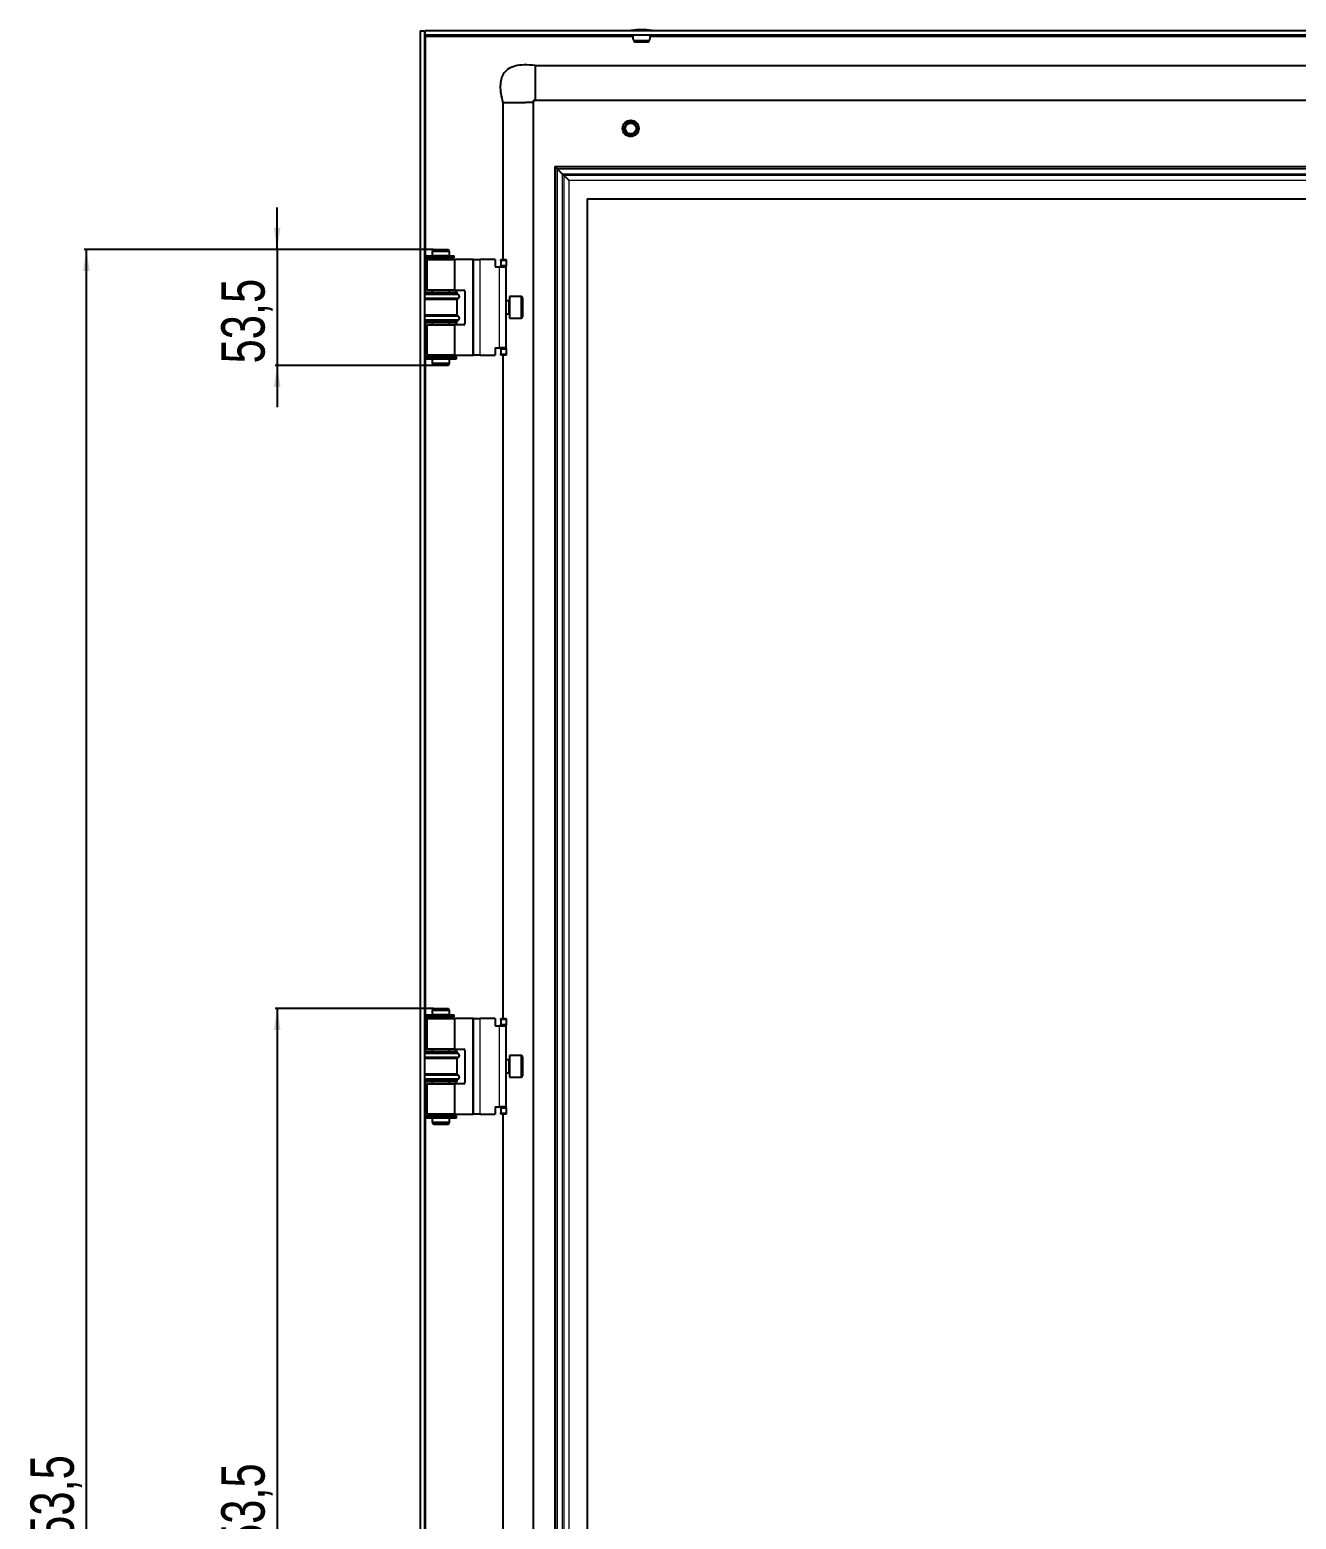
# Model space of a CAD drawing. Header units: millimetres. Extents: x -793 to 1819, y -785 to 978.
# Drawn here: x 651 to 1235, y 115 to 802 of the extents above; entities that cross this region are included whole.
import ezdxf

# ---------------------------------------------------------------- set-up
doc = ezdxf.new("R2010")
doc.units = ezdxf.units.MM
doc.layers.add('FORMAT', color=7, linetype='Continuous')
doc.styles.add('SLDTEXTSTYLE0', font='TXT', dxfattribs={"width": 0.75})
doc.dimstyles.new('SLDDIMSTYLE0', dxfattribs={"dimtxt": 20, "dimasz": 10, "dimexe": 0, "dimexo": 0.0625, "dimgap": 5, "dimtad": 2, "dimdec": 1, "dimrnd": 1e-09, "dimzin": 12, "dimdsep": 46, "dimtxsty": 'SLDTEXTSTYLE0', "dimsah": 1, "dimcen": 0.09, "dimadec": 0, "dimazin": 3, "dimtfac": 1, "dimtofl": 0, "dimtmove": 0, "dimatfit": 3, "dimfxl": 0, "dimfrac": 2, "dimtolj": 1, "dimtzin": 12, "dimarcsym": 0})
doc.dimstyles.new('SLDDIMSTYLE1', dxfattribs={"dimtxt": 20, "dimasz": 10, "dimexe": 0, "dimexo": 0.0625, "dimgap": 5, "dimtad": 2, "dimdec": 1, "dimrnd": 1e-09, "dimzin": 12, "dimdsep": 46, "dimtxsty": 'SLDTEXTSTYLE0', "dimsah": 1, "dimcen": 0.09, "dimadec": 0, "dimazin": 3, "dimtfac": 1, "dimtmove": 0, "dimatfit": 0, "dimfxl": 0, "dimfrac": 2, "dimtolj": 1, "dimtzin": 12, "dimarcsym": 0})

# ---------------------------------------------------------------- blocks, each defined once
blk = doc.blocks.new('_D_6')
at = {"layer": 'FORMAT'}
for p, q in [((837.55, 700.78), (676.48, 700.78)), ((677.48, -452.72), (677.48, 700.78)), ((837.55, -452.72), (676.48, -452.72))]:
    blk.add_line(p, q, dxfattribs=at)
for points in [[(677.48, 700.78), (675.94, 690.78), (679.02, 690.78)], [(677.48, -452.72), (679.02, -442.72), (675.94, -442.72)]]:
    blk.add_solid(points, dxfattribs=at)
at = {"layer": 'FORMAT', "insert": (651.7, 83.39), "char_height": 20, "attachment_point": 1, "rotation": 90, "style": 'SLDTEXTSTYLE0'}
blk.add_mtext('1153,5', dxfattribs=at)
blk = doc.blocks.new('_D_7')
at = {"layer": 'FORMAT'}
for p, q in [((765.48, 700.78), (765.48, 720.01)), ((837.55, 700.78), (764.48, 700.78)), ((765.48, 700.78), (765.48, 647.28)), ((837.55, 647.28), (764.48, 647.28)), ((765.48, 647.28), (765.48, 628.05))]:
    blk.add_line(p, q, dxfattribs=at)
for points in [[(765.48, 700.78), (767.02, 710.78), (763.94, 710.78)], [(765.48, 647.28), (763.94, 637.28), (767.02, 637.28)]]:
    blk.add_solid(points, dxfattribs=at)
at = {"layer": 'FORMAT', "insert": (739.7, 648.17), "char_height": 20, "attachment_point": 1, "rotation": 90, "style": 'SLDTEXTSTYLE0'}
blk.add_mtext('53,5', dxfattribs=at)
blk = doc.blocks.new('_D_10')
at = {"layer": 'FORMAT'}
for p, q in [((837.55, 350.78), (764.48, 350.78)), ((765.48, 350.78), (765.48, -102.72)), ((837.55, -102.72), (764.48, -102.72))]:
    blk.add_line(p, q, dxfattribs=at)
for points in [[(765.48, 350.78), (763.94, 340.78), (767.02, 340.78)], [(765.48, -102.72), (767.02, -92.72), (763.94, -92.72)]]:
    blk.add_solid(points, dxfattribs=at)
at = {"layer": 'FORMAT', "insert": (739.7, 90.78), "char_height": 20, "attachment_point": 1, "rotation": 90, "style": 'SLDTEXTSTYLE0'}
blk.add_mtext('453,5', dxfattribs=at)

msp = doc.modelspace()

# ---------------------------------------------------------------- linework, layer by layer
at = {"color": 7, "linetype": 'Continuous', "lineweight": 25}
for p, q in [((831.48, 801.53), (831.48, -553.47)), ((831.48, 801.53), (833.48, 801.53)), ((833.48, 801.53), (833.48, -553.47)), ((833.78, 799.53), (833.78, 801.53)), ((1623.18, 801.53), (833.78, 801.53)), ((1623.18, 799.53), (833.78, 799.53)), ((834.08, 798.93), (833.88, 799.53)), ((933.48, 796.92), (929.89, 796.92)), ((937.07, 796.92), (933.48, 796.92)), ((930.38, 796.53), (936.59, 796.53)), ((884.48, 785.53), (884.48, 769.7)), ((884.48, 785.53), (1572.48, 785.53)), ((884.48, 769.53), (1572.48, 769.53)), ((869.48, 768.53), (870.46, 768.53)), ((869.48, 768.53), (869.48, 696.03)), ((870.46, 768.53), (872.91, 768.53)), ((872.91, 768.53), (876.48, 768.53)), ((876.48, 768.53), (880.05, 768.53)), ((883.48, 768.53), (883.48, -520.47)), ((893.48, 739.03), (894.48, 738.03)), ((893.48, 739.03), (1563.48, 739.03)), ((893.48, 739.03), (893.48, -490.97)), ((894.58, 737.93), (896.89, 735.62)), ((896.89, 735.62), (897.58, 734.93)), ((897.58, 734.93), (899.89, 732.62)), ((908.48, 724.03), (1548.48, 724.03)), ((908.48, 724.03), (908.48, -475.97)), ((837.56, 700.78), (836.98, 699.78)), ((837.56, 700.78), (844.4, 700.78)), ((844.98, 699.78), (844.4, 700.78)), ((833.83, 697.73), (833.83, 696.83)), ((833.83, 697.73), (846.72, 697.73)), ((833.83, 696.83), (846.72, 696.83)), ((834.53, 696.03), (834.53, 682.03)), ((834.53, 696.03), (847.43, 696.03)), ((836.98, 699.78), (836.98, 697.78)), ((844.98, 699.78), (836.98, 699.78)), ((841.74, 697.78), (836.98, 697.78)), ((836.98, 696.78), (836.98, 696.03)), ((841.74, 696.78), (836.98, 696.78)), ((837.48, 697.78), (837.48, 697.73)), ((837.48, 696.83), (837.48, 696.78)), ((844.98, 697.78), (841.74, 697.78)), ((844.98, 696.78), (841.74, 696.78)), ((844.48, 697.73), (844.48, 697.78)), ((844.48, 696.78), (844.48, 696.83)), ((844.98, 697.78), (844.98, 699.78)), ((844.98, 696.03), (844.98, 696.78)), ((846.72, 697.73), (846.81, 697.73)), ((846.72, 696.83), (846.81, 696.83)), ((846.81, 696.83), (846.81, 697.73)), ((846.81, 697.73), (847.02, 697.73)), ((846.81, 696.83), (847.02, 696.83)), ((847.02, 696.83), (847.02, 697.73)), ((847.43, 682.03), (847.43, 696.03)), ((855.53, 696.03), (847.43, 696.03)), ((856.03, 696.03), (855.53, 696.03)), ((856.03, 696.03), (859.03, 696.03)), ((856.03, 652.03), (856.03, 696.03)), ((866.03, 696.03), (859.03, 696.03)), ((866.03, 696.03), (866.03, 692.73)), ((868.53, 696.03), (871.03, 696.03)), ((868.53, 695.53), (868.53, 696.03)), ((868.53, 695.53), (868.53, 693.53)), ((871.03, 696.03), (871.03, 695.53)), ((871.03, 695.53), (871.03, 693.53)), ((866.03, 692.73), (868.03, 692.73)), ((868.03, 692.73), (871.03, 692.73)), ((868.53, 693.03), (868.53, 693.53)), ((871.03, 693.03), (868.53, 693.03)), ((868.53, 693.03), (868.53, 692.73)), ((871.03, 693.53), (871.03, 693.03)), ((871.03, 692.73), (871.03, 693.03)), ((871.03, 655.33), (871.03, 692.73)), ((833.48, 681.03), (848.48, 681.03)), ((848.48, 680.43), (833.48, 680.43)), ((847.43, 682.03), (834.53, 682.03)), ((836.98, 682.03), (836.98, 681.03)), ((844.98, 681.03), (844.98, 682.03)), ((847.43, 682.03), (851.53, 682.03)), ((848.48, 680.43), (848.48, 681.03)), ((849.18, 679.75), (848.48, 680.43)), ((852.03, 681.53), (852.03, 666.53)), ((848.48, 677.63), (833.48, 677.63)), ((848.48, 677.63), (849.18, 678.32)), ((848.48, 670.43), (848.48, 677.63)), ((872.28, 677.03), (871.03, 677.03)), ((877.93, 679.03), (872.53, 679.03)), ((872.53, 679.03), (872.53, 669.03)), ((878.53, 678.43), (878.53, 669.63)), ((848.48, 670.43), (833.48, 670.43)), ((848.48, 667.63), (833.48, 667.63)), ((833.48, 667.03), (848.48, 667.03)), ((836.98, 667.03), (836.98, 666.03)), ((844.98, 666.03), (844.98, 667.03)), ((849.18, 669.75), (848.48, 670.43)), ((848.48, 667.63), (849.18, 668.32)), ((848.48, 667.03), (848.48, 667.63)), ((871.03, 671.03), (872.28, 671.03)), ((872.53, 669.03), (877.93, 669.03)), ((834.53, 666.03), (834.53, 652.03)), ((834.53, 666.03), (847.43, 666.03)), ((847.43, 652.03), (847.43, 666.03)), ((851.53, 666.03), (847.43, 666.03)), ((866.03, 655.33), (868.03, 655.33)), ((866.03, 655.33), (866.03, 652.03)), ((871.03, 655.33), (868.03, 655.33)), ((868.53, 655.33), (868.53, 655.03)), ((868.53, 655.03), (871.03, 655.03)), ((868.53, 654.53), (868.53, 655.03)), ((868.53, 654.53), (868.53, 652.53)), ((868.53, 652.03), (868.53, 652.53)), ((871.03, 655.03), (871.03, 655.33)), ((871.03, 655.03), (871.03, 654.53)), ((871.03, 654.53), (871.03, 652.53)), ((871.03, 652.53), (871.03, 652.03)), ((833.83, 651.23), (833.83, 650.33)), ((833.83, 651.23), (848.13, 651.23)), ((833.83, 650.33), (848.13, 650.33)), ((847.43, 652.03), (834.53, 652.03)), ((836.98, 652.03), (836.98, 651.28)), ((841.74, 651.28), (836.98, 651.28)), ((836.98, 650.28), (836.98, 648.28)), ((841.74, 650.28), (836.98, 650.28)), ((836.98, 648.28), (837.56, 647.28)), ((836.98, 648.28), (841.74, 648.28)), ((837.48, 651.28), (837.48, 651.23)), ((837.48, 650.33), (837.48, 650.28)), ((841.63, 647.28), (837.56, 647.28)), ((844.4, 647.28), (841.63, 647.28)), ((844.98, 651.28), (841.74, 651.28)), ((844.98, 650.28), (841.74, 650.28)), ((841.74, 648.28), (844.98, 648.28)), ((844.4, 647.28), (844.98, 648.28)), ((844.48, 651.23), (844.48, 651.28)), ((844.48, 650.28), (844.48, 650.33)), ((844.98, 651.28), (844.98, 652.03)), ((844.98, 648.28), (844.98, 650.28)), ((847.43, 652.03), (855.53, 652.03)), ((848.13, 650.33), (848.13, 651.23)), ((855.53, 652.03), (856.03, 652.03)), ((859.03, 652.03), (856.03, 652.03)), ((859.03, 652.03), (866.03, 652.03)), ((871.03, 652.03), (868.53, 652.03)), ((869.48, 652.03), (869.48, 346.03)), ((837.56, 350.78), (836.98, 349.78)), ((837.56, 350.78), (844.4, 350.78)), ((844.98, 349.78), (844.4, 350.78)), ((833.83, 347.73), (833.83, 346.83)), ((833.83, 347.73), (846.72, 347.73)), ((833.83, 346.83), (846.72, 346.83)), ((834.53, 346.03), (834.53, 332.03)), ((834.53, 346.03), (847.43, 346.03)), ((836.98, 349.78), (836.98, 347.78)), ((844.98, 349.78), (836.98, 349.78)), ((841.74, 347.78), (836.98, 347.78)), ((836.98, 346.78), (836.98, 346.03)), ((841.74, 346.78), (836.98, 346.78)), ((837.48, 347.78), (837.48, 347.73)), ((837.48, 346.83), (837.48, 346.78)), ((844.98, 347.78), (841.74, 347.78)), ((844.98, 346.78), (841.74, 346.78)), ((844.48, 347.73), (844.48, 347.78)), ((844.48, 346.78), (844.48, 346.83)), ((844.98, 347.78), (844.98, 349.78)), ((844.98, 346.03), (844.98, 346.78)), ((846.72, 347.73), (846.81, 347.73)), ((846.72, 346.83), (846.81, 346.83)), ((846.81, 346.83), (846.81, 347.73)), ((846.81, 347.73), (847.02, 347.73)), ((846.81, 346.83), (847.02, 346.83)), ((847.02, 346.83), (847.02, 347.73)), ((847.43, 332.03), (847.43, 346.03)), ((855.53, 346.03), (847.43, 346.03)), ((856.03, 346.03), (855.53, 346.03)), ((856.03, 346.03), (859.03, 346.03)), ((856.03, 302.03), (856.03, 346.03)), ((866.03, 346.03), (859.03, 346.03)), ((866.03, 346.03), (866.03, 342.73)), ((868.53, 346.03), (871.03, 346.03)), ((868.53, 345.53), (868.53, 346.03)), ((868.53, 345.53), (868.53, 343.53)), ((868.53, 343.03), (868.53, 343.53)), ((871.03, 346.03), (871.03, 345.53)), ((871.03, 345.53), (871.03, 343.53)), ((871.03, 343.53), (871.03, 343.03)), ((866.03, 342.73), (868.03, 342.73)), ((868.03, 342.73), (871.03, 342.73)), ((871.03, 343.03), (868.53, 343.03)), ((868.53, 343.03), (868.53, 342.73)), ((871.03, 342.73), (871.03, 343.03)), ((871.03, 305.33), (871.03, 342.73)), ((833.48, 331.03), (848.48, 331.03)), ((848.48, 330.43), (833.48, 330.43)), ((847.43, 332.03), (834.53, 332.03)), ((836.98, 332.03), (836.98, 331.03)), ((844.98, 331.03), (844.98, 332.03)), ((847.43, 332.03), (851.53, 332.03)), ((848.48, 330.43), (848.48, 331.03)), ((849.18, 329.75), (848.48, 330.43)), ((852.03, 331.53), (852.03, 316.53)), ((848.48, 327.63), (833.48, 327.63)), ((848.48, 327.63), (849.18, 328.32)), ((848.48, 320.43), (848.48, 327.63)), ((872.28, 327.03), (871.03, 327.03)), ((877.93, 329.03), (872.53, 329.03)), ((872.53, 329.03), (872.53, 319.03)), ((878.53, 328.43), (878.53, 319.63)), ((848.48, 320.43), (833.48, 320.43)), ((848.48, 317.63), (833.48, 317.63)), ((833.48, 317.03), (848.48, 317.03)), ((834.53, 316.03), (834.53, 302.03)), ((834.53, 316.03), (847.43, 316.03)), ((836.98, 317.03), (836.98, 316.03)), ((844.98, 316.03), (844.98, 317.03)), ((847.43, 302.03), (847.43, 316.03)), ((851.53, 316.03), (847.43, 316.03)), ((849.18, 319.75), (848.48, 320.43)), ((848.48, 317.63), (849.18, 318.32)), ((848.48, 317.03), (848.48, 317.63)), ((871.03, 321.03), (872.28, 321.03)), ((872.53, 319.03), (877.93, 319.03)), ((866.03, 305.33), (868.03, 305.33)), ((866.03, 305.33), (866.03, 302.03)), ((871.03, 305.33), (868.03, 305.33)), ((868.53, 305.33), (868.53, 305.03)), ((868.53, 305.03), (871.03, 305.03)), ((868.53, 304.53), (868.53, 305.03)), ((868.53, 304.53), (868.53, 302.53)), ((868.53, 302.03), (868.53, 302.53)), ((871.03, 305.03), (871.03, 305.33)), ((871.03, 305.03), (871.03, 304.53)), ((871.03, 304.53), (871.03, 302.53)), ((871.03, 302.53), (871.03, 302.03)), ((833.83, 301.23), (833.83, 300.33)), ((833.83, 301.23), (848.13, 301.23)), ((833.83, 300.33), (848.13, 300.33)), ((847.43, 302.03), (834.53, 302.03)), ((836.98, 302.03), (836.98, 301.28)), ((841.74, 301.28), (836.98, 301.28)), ((836.98, 300.28), (836.98, 298.28)), ((841.74, 300.28), (836.98, 300.28)), ((836.98, 298.28), (837.56, 297.28)), ((836.98, 298.28), (841.74, 298.28)), ((837.48, 301.28), (837.48, 301.23)), ((837.48, 300.33), (837.48, 300.28)), ((841.63, 297.28), (837.56, 297.28)), ((844.4, 297.28), (841.63, 297.28)), ((844.98, 301.28), (841.74, 301.28)), ((844.98, 300.28), (841.74, 300.28)), ((841.74, 298.28), (844.98, 298.28)), ((844.4, 297.28), (844.98, 298.28)), ((844.48, 301.23), (844.48, 301.28)), ((844.48, 300.28), (844.48, 300.33)), ((844.98, 301.28), (844.98, 302.03)), ((844.98, 298.28), (844.98, 300.28)), ((847.43, 302.03), (855.53, 302.03)), ((848.13, 300.33), (848.13, 301.23)), ((855.53, 302.03), (856.03, 302.03)), ((859.03, 302.03), (856.03, 302.03)), ((859.03, 302.03), (866.03, 302.03)), ((871.03, 302.03), (868.53, 302.03)), ((869.48, 302.03), (869.48, -53.97))]:
    msp.add_line(p, q, dxfattribs=at)
at = {"color": 8, "linetype": 'Continuous', "lineweight": 18}
for p, q in [((834.08, 697.73), (834.08, 798.93)), ((834.08, 798.93), (929.44, 798.93)), ((933.48, 801.66), (928.62, 801.66)), ((933.48, 801.78), (928.73, 801.78)), ((938.23, 801.78), (933.48, 801.78)), ((938.34, 801.66), (933.48, 801.66)), ((937.53, 798.93), (1519.44, 798.93)), ((894.48, 738.03), (1562.48, 738.03)), ((894.48, 738.03), (894.48, -489.97)), ((894.58, 737.93), (1562.38, 737.93)), ((894.58, 737.93), (894.58, -489.87)), ((896.89, 735.62), (1560.07, 735.62)), ((896.89, 735.62), (896.89, -487.56)), ((897.58, 734.93), (1559.38, 734.93)), ((897.58, 734.93), (897.58, -486.87)), ((899.89, 732.62), (1557.07, 732.62)), ((899.89, 732.62), (899.89, -484.56)), ((834.08, 681.03), (834.08, 696.83)), ((846.72, 697.73), (846.72, 696.83)), ((855.53, 696.03), (855.53, 652.03)), ((859.03, 652.03), (859.03, 696.03)), ((871.03, 695.53), (868.53, 695.53)), ((868.03, 655.33), (868.03, 692.73)), ((868.53, 693.53), (871.03, 693.53)), ((849.18, 679.75), (833.48, 679.75)), ((849.18, 678.32), (833.48, 678.32)), ((872.28, 676.62), (872.28, 677.03)), ((872.28, 671.03), (872.28, 676.62)), ((877.93, 669.03), (877.93, 679.03)), ((849.18, 669.75), (833.48, 669.75)), ((849.18, 668.32), (833.48, 668.32)), ((834.08, 651.23), (834.08, 667.03)), ((871.03, 654.53), (868.53, 654.53)), ((868.53, 652.53), (871.03, 652.53)), ((834.08, 347.73), (834.08, 650.33)), ((834.08, 331.03), (834.08, 346.83)), ((846.72, 347.73), (846.72, 346.83)), ((855.53, 346.03), (855.53, 302.03)), ((859.03, 302.03), (859.03, 346.03)), ((871.03, 345.53), (868.53, 345.53)), ((868.53, 343.53), (871.03, 343.53)), ((868.03, 305.33), (868.03, 342.73)), ((849.18, 329.75), (833.48, 329.75)), ((849.18, 328.32), (833.48, 328.32)), ((872.28, 326.62), (872.28, 327.03)), ((872.28, 321.03), (872.28, 326.62)), ((877.93, 319.03), (877.93, 329.03)), ((849.18, 319.75), (833.48, 319.75)), ((849.18, 318.32), (833.48, 318.32)), ((834.08, 301.23), (834.08, 317.03)), ((871.03, 304.53), (868.53, 304.53)), ((868.53, 302.53), (871.03, 302.53)), ((834.08, -52.27), (834.08, 300.33))]:
    msp.add_line(p, q, dxfattribs=at)
at = {"color": 7, "linetype": 'Continuous', "lineweight": 25}
for radius in [3.75, 3, 2.5]:
    msp.add_circle((928.48, 756.53), radius, dxfattribs=at)
for centre, radius, start, end in [((928.75, 801.66), 0.126, 96.02558, 180), ((954.39, 801.6), 25.77, 179.86102, 180.13898), ((933.48, 756.78), 45.25, 90.0016, 96.02558), ((935.6, 799.27), 6.18, 177.53422, 202.36543), ((930.38, 797.03), 0.5, 193.38346, 270), ((933.48, 756.78), 45.25, 83.97442, 89.9984), ((936.59, 797.03), 0.5, 270, 346.61654), ((931.36, 799.27), 6.18, 337.63457, 2.46578), ((938.22, 801.66), 0.126, 0, 83.97442), ((912.58, 801.6), 25.77, 359.86102, 0.13898), ((851.53, 681.53), 0.5, 0, 90), ((848.48, 679.03), 1, 314.427, 45.573), ((872.28, 677.28), 0.25, 270, 360), ((877.93, 678.43), 0.6, 360, 90), ((848.48, 669.03), 1, 314.427, 45.573), ((851.53, 666.53), 0.5, 270, 0), ((872.28, 670.78), 0.25, 0, 90), ((877.93, 669.63), 0.6, 270, 0), ((848.48, 329.03), 1, 314.427, 45.573), ((851.53, 331.53), 0.5, 0, 90), ((872.28, 327.28), 0.25, 270, 360), ((877.93, 328.43), 0.6, 360, 90), ((848.48, 319.03), 1, 314.427, 45.573), ((851.53, 316.53), 0.5, 270, 0), ((872.28, 320.78), 0.25, 0, 90), ((877.93, 319.63), 0.6, 270, 0)]:
    msp.add_arc(centre, radius, start, end, dxfattribs=at)
for points, knots in [([(833.78, 799.83), (833.75, 799.91), (833.64, 800.23), (833.52, 800.8), (833.49, 801.29), (833.48, 801.53)], [0, 0, 0, 0, 0.141742, 0.566203, 1, 1, 1, 1]), ([(833.78, 799.53), (833.83, 799.53), (833.88, 799.47), (833.98, 799.25), (834.03, 799.09), (834.08, 798.93)], [0, 0, 0, 0, 0.5, 0.5, 1, 1, 1, 1]), ([(884.48, 785.53), (882.75, 785.7), (879.62, 786), (875.29, 785.49), (871.86, 784.06), (869.64, 781.75), (868.56, 778.98), (868.24, 775.93), (868.53, 772.37), (869.15, 769.88), (869.48, 768.53)], [0, 0, 0, 0, 0.176713, 0.320911, 0.440308, 0.54837, 0.6374, 0.738878, 0.858543, 1, 1, 1, 1]), ([(883.45, 768.53), (883.46, 768.67), (883.49, 768.91), (883.62, 769.11), (883.74, 769.2), (883.79, 769.31), (883.81, 769.38), (883.83, 769.43), (883.84, 769.47), (883.86, 769.51), (883.89, 769.55), (883.95, 769.6), (884.07, 769.67), (884.26, 769.7), (884.4, 769.7), (884.48, 769.7)], [0, 0, 0, 0, 0.233411, 0.418546, 0.549351, 0.595026, 0.631329, 0.647111, 0.661994, 0.676639, 0.691742, 0.725563, 0.766794, 0.872627, 1, 1, 1, 1]), ([(883.48, 768.53), (883.63, 768.76), (883.9, 769.16), (884.3, 769.42), (884.48, 769.53)], [0, 0, 0, 0, 0.561561, 1, 1, 1, 1]), ([(883.37, 768.53), (883.34, 768.53), (883.26, 768.53), (882.8, 768.53), (882.5, 768.53)], [0, 0, 0, 0, 0.356727, 1, 1, 1, 1])]:
    msp.add_open_spline(points, degree=3, knots=knots, dxfattribs=at)
msp.add_open_spline([(882.5, 768.53), (882.17, 768.53), (881.51, 768.53), (880.54, 768.53), (880.05, 768.53)], degree=3, dxfattribs=at)

# ---------------------------------------------------------------- dimensions: what is measured, and where the dimension line sits
at = {"layer": 'FORMAT'}
for base, p1, p2, dimstyle, picture, middle in [((765.48, 647.28), (837.56, 700.78), (837.56, 647.28), 'SLDDIMSTYLE1', '_D_7', (765.48, 674.03)), ((677.48, 700.78), (837.56, -452.72), (837.56, 700.78), 'SLDDIMSTYLE0', '_D_6', (677.48, 124.03)), ((765.48, -102.72), (837.56, 350.78), (837.56, -102.72), 'SLDDIMSTYLE0', '_D_10', (765.48, 124.03))]:
    dim = msp.add_linear_dim(base=base, p1=p1, p2=p2, angle=90, dimstyle=dimstyle, dxfattribs=at)
    dim.commit()
    dim.dimension.update_dxf_attribs({"geometry": picture, "text_midpoint": middle, "dimtype": 160})

doc.saveas('drawing.dxf')
